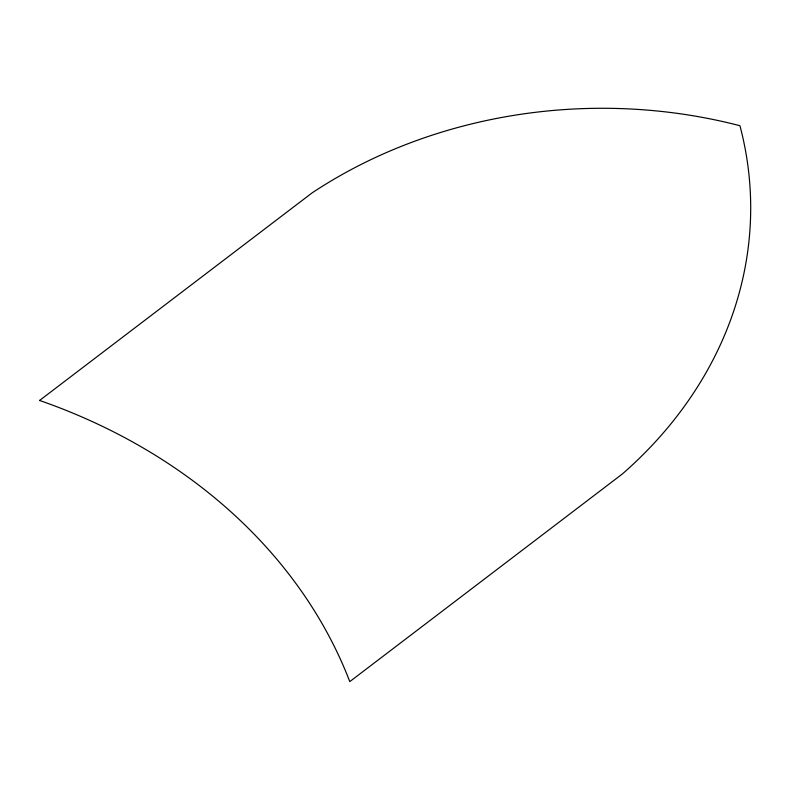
<?xml version="1.0" encoding="UTF-8"?>
<svg xmlns="http://www.w3.org/2000/svg" width="790" height="790" viewBox="0 0 790 790"><rect width="100%" height="100%" fill="white"/><g stroke="black" fill="none" stroke-linecap="round" stroke-linejoin="round"><path stroke-width="1.19" d="M39.5 400.52L312.159 192.849A462.15 383.584 -1.1 0 1 739.944 125.719A462.15 383.584 -1.1 0 1 622.421 473.921L349.792 681.612A553.099 459.079 -1.1 0 0 39.54 400.441"/></g></svg>
